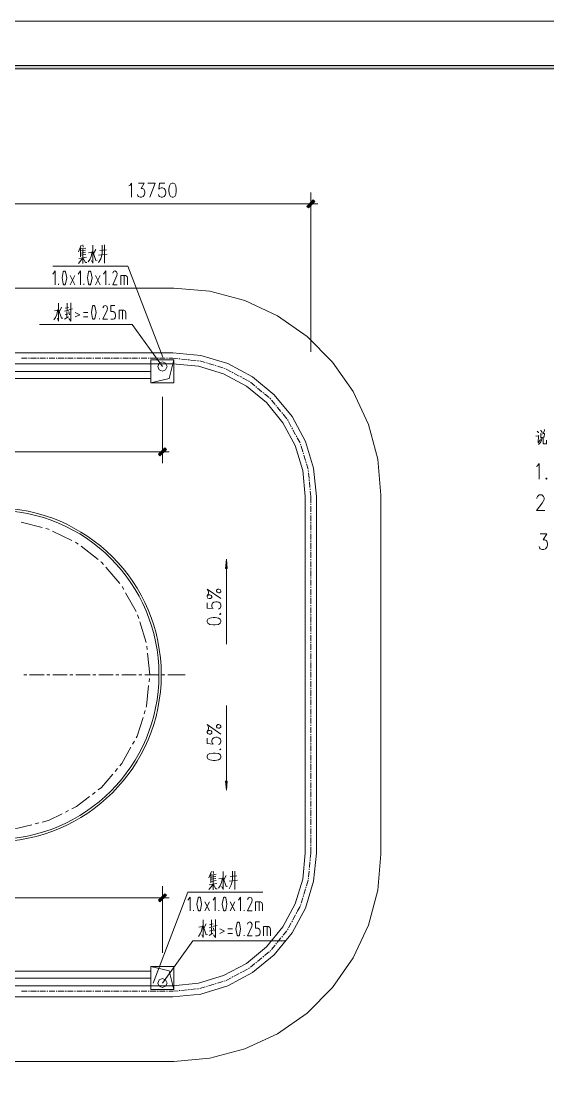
# Model space of a CAD drawing. Header units: millimetres. Extents: x -30643 to 86172, y -19411 to 63186.
# Drawn here: x 37225 to 59732, y 17923 to 63186 of the extents above; entities that cross this region are included whole.
import ezdxf

# ---------------------------------------------------------------- set-up
doc = ezdxf.new("R2010")
doc.units = ezdxf.units.MM

msp = doc.modelspace()

# ---------------------------------------------------------------- hatches: boundary and pattern name
h = msp.add_hatch(color=0)
h.dxf.hatch_style = 2
h.paths.add_polyline_path([(84274, 61288), (84137, 61150), (-25658, 61150), (-25796, 61288)])
h = msp.add_hatch(color=0)
h.dxf.hatch_style = 2
h.paths.add_polyline_path([(49499, 55207), (49430, 55276), (49706, 55552), (49775, 55482)])
h = msp.add_hatch(color=0)
h.dxf.hatch_style = 2
h.paths.add_polyline_path([(43157, 44621), (43088, 44690), (43363, 44965), (43432, 44896)])
h = msp.add_hatch(color=0)
h.dxf.hatch_style = 2
h.paths.add_polyline_path([(45994, 40205), (46034, 39812), (45955, 39812)])
h = msp.add_hatch(color=0)
h.dxf.hatch_style = 2
h.paths.add_polyline_path([(45994, 30332), (45955, 30725), (46034, 30725)])
h = msp.add_hatch(color=0)
h.dxf.hatch_style = 2
h.paths.add_polyline_path([(43157, 25571), (43088, 25641), (43363, 25916), (43432, 25846)])

# ---------------------------------------------------------------- linework, layer by layer
at = {"color": 0, "lineweight": 0}
for points in [[(-30643, -19411), (86172, -19411), (86172, 63186), (-30643, 63186)], [(84274, 61288), (84137, 61150), (-25658, 61150), (-25796, 61288)], [(43674, 56264), (43606, 56236), (43562, 56152), (43539, 56011), (43539, 55927), (43562, 55787), (43606, 55702), (43674, 55674), (43719, 55674), (43786, 55702), (43831, 55787), (43854, 55927), (43854, 56011), (43831, 56152), (43786, 56236), (43719, 56264)], [(49499, 55207), (49430, 55276), (49706, 55552), (49775, 55482)], [(43752, 47732), (43752, 48715), (42769, 48715), (42769, 47732)], [(43064, 48436), (43121, 48575), (43260, 48632), (43399, 48575), (43457, 48436), (43399, 48297), (43260, 48239), (43121, 48297)], [(43157, 44621), (43088, 44690), (43363, 44965), (43432, 44896)], [(45994, 40205), (46034, 39812), (45955, 39812)], [(45567, 38838), (45595, 38793), (45651, 38770), (45707, 38770), (45763, 38815), (45763, 38860), (45735, 38905), (45678, 38927), (45623, 38927), (45567, 38883)], [(45173, 37534), (45201, 37466), (45286, 37421), (45426, 37399), (45510, 37399), (45651, 37421), (45735, 37466), (45763, 37534), (45763, 37579), (45735, 37646), (45651, 37691), (45510, 37714), (45426, 37714), (45286, 37691), (45201, 37646), (45173, 37579)], [(45567, 33048), (45595, 33003), (45651, 32980), (45707, 32980), (45763, 33025), (45763, 33070), (45735, 33115), (45678, 33137), (45623, 33137), (45567, 33092)], [(45173, 31744), (45201, 31676), (45286, 31631), (45426, 31609), (45510, 31609), (45651, 31631), (45735, 31676), (45763, 31744), (45763, 31789), (45735, 31857), (45651, 31902), (45510, 31924), (45426, 31924), (45286, 31902), (45201, 31857), (45173, 31789)], [(45994, 30332), (45955, 30725), (46034, 30725)], [(43157, 25571), (43088, 25641), (43363, 25916), (43432, 25846)], [(43752, 22805), (43752, 21822), (42769, 21822), (42769, 22805)], [(43064, 22101), (43121, 22240), (43260, 22298), (43399, 22240), (43457, 22101), (43399, 21962), (43260, 21904), (43121, 21962)]]:
    msp.add_lwpolyline(points, close=True, dxfattribs=at)
for points in [[(41831, 56152), (41876, 56180), (41943, 56264), (41943, 55674)], [(42235, 56264), (42482, 56264), (42348, 56039), (42415, 56039), (42461, 56011), (42482, 55983), (42505, 55898), (42505, 55843), (42482, 55758), (42438, 55702), (42370, 55674), (42303, 55674), (42235, 55702), (42213, 55730), (42190, 55787)], [(42640, 56264), (42955, 56264), (42730, 55674)], [(43359, 56264), (43135, 56264), (43112, 56011), (43135, 56039), (43202, 56067), (43269, 56067), (43337, 56039), (43382, 55983), (43404, 55898), (43404, 55843), (43382, 55758), (43337, 55702), (43269, 55674), (43202, 55674), (43135, 55702), (43112, 55730), (43090, 55787)], [(49602, 49062), (49602, 55870)], [(36084, 55379), (49601, 55379)], [(49307, 55379), (49898, 55379)], [(39794, 53613), (39677, 53335)], [(39755, 53509), (39755, 53127)], [(39775, 53457), (39983, 53491)], [(39853, 53630), (39879, 53526)], [(39866, 53205), (39866, 53465)], [(40289, 53613), (40289, 52849), (40237, 52970)], [(40412, 53439), (40321, 53257)], [(40686, 53621), (40686, 53292), (40672, 53188), (40634, 53040), (40536, 52875)], [(40582, 53396), (40868, 53422)], [(40790, 53630), (40790, 52849)], [(39670, 52840), (39781, 52970), (39853, 53075)], [(39684, 53049), (40022, 53101)], [(39775, 53188), (39983, 53222)], [(39781, 53370), (39970, 53405)], [(39781, 53283), (39970, 53318)], [(39853, 53179), (39853, 52832)], [(39859, 53075), (39977, 52875), (40029, 52875)], [(40256, 53344), (40211, 53136), (40152, 53006), (40087, 52902)], [(40107, 53292), (40250, 53318)], [(40289, 53344), (40412, 52970), (40471, 52980)], [(40536, 53196), (40894, 53240)], [(41782, 52723), (38578, 52723)], [(38678, 51928), (38678, 52517), (38580, 52386)], [(39120, 52485), (39090, 52514), (39053, 52514), (39022, 52485)], [(39759, 51928), (39759, 52517), (39661, 52386)], [(40202, 52485), (40171, 52514), (40134, 52514), (40103, 52485)], [(40841, 51928), (40841, 52517), (40743, 52386)], [(41234, 52517), (41173, 52491), (41136, 52419)], [(41318, 52317), (41332, 52407), (41298, 52486), (41234, 52517)], [(43275, 48835), (41782, 52723)], [(39022, 52485), (38972, 52222), (39022, 51961)], [(39120, 51961), (39169, 52222), (39120, 52485)], [(39317, 51928), (39514, 52321)], [(39317, 52321), (39514, 51928)], [(40103, 52485), (40054, 52222), (40103, 51961)], [(40202, 51961), (40252, 52222), (40202, 52485)], [(40399, 51928), (40595, 52321)], [(40399, 52321), (40595, 51928)], [(41318, 52317), (41136, 51928), (41333, 51928)], [(41480, 51928), (41480, 52321), (41689, 52321)], [(41627, 51928), (41627, 52321)], [(41775, 52206), (41750, 52287), (41689, 52321)], [(41775, 52206), (41775, 51928)], [(-9936, 51788), (43752, 51788)], [(38825, 51928), (38825, 51961)], [(39022, 51961), (39053, 51931), (39090, 51931), (39120, 51961)], [(39907, 51928), (39907, 51961)], [(40103, 51961), (40134, 51931), (40171, 51931), (40202, 51961)], [(40988, 51928), (40988, 51961)], [(52601, 42938), (52467, 44475), (52068, 45965), (51416, 47363), (50531, 48627), (49440, 49717), (48177, 50602), (46778, 51254), (45289, 51653), (43752, 51788)], [(39268, 50489), (39346, 50377), (39346, 51149)], [(38793, 50871), (38748, 50663), (38689, 50533), (38624, 50429)], [(38644, 50819), (38787, 50845)], [(38826, 51140), (38826, 50377), (38774, 50498)], [(38826, 50871), (38949, 50498), (39008, 50507)], [(38949, 50966), (38858, 50784)], [(39079, 50793), (39255, 50836)], [(39249, 50958), (39099, 50923)], [(39177, 50524), (39177, 50784)], [(39183, 51140), (39183, 50819)], [(39418, 50897), (39268, 50862)], [(39268, 50784), (39294, 50646)], [(39537, 50551), (39734, 50649), (39537, 50748)], [(40078, 50748), (39882, 50748)], [(40275, 51010), (40225, 50748), (40275, 50485)], [(40373, 51010), (40342, 51039), (40305, 51039), (40275, 51010)], [(40373, 50485), (40423, 50748), (40373, 51010)], [(40815, 51042), (40754, 51016), (40717, 50945)], [(40899, 50843), (40717, 50453), (40914, 50453)], [(40899, 50843), (40912, 50932), (40879, 51011), (40815, 51042)], [(41159, 50781), (41061, 50781), (41061, 51042), (41233, 51042)], [(41258, 50649), (41229, 50742), (41159, 50781)], [(41406, 50453), (41406, 50846), (41614, 50846)], [(41553, 50453), (41553, 50846)], [(41701, 50731), (41675, 50812), (41614, 50846)], [(41701, 50731), (41701, 50453)], [(39079, 50463), (39242, 50559)], [(39236, 50689), (39099, 50654)], [(39882, 50551), (40078, 50551)], [(40275, 50485), (40305, 50456), (40342, 50456), (40373, 50485)], [(40570, 50453), (40570, 50485)], [(41061, 50453), (41159, 50453)], [(41159, 50453), (41209, 50470), (41245, 50518), (41258, 50584)], [(41258, 50584), (41258, 50649)], [(41964, 50235), (38006, 50235)], [(43260, 48436), (41964, 50235)], [(43703, 49024), (-9887, 49024)], [(49839, 42889), (49720, 44086), (49371, 45237), (48804, 46297), (48041, 47228), (47111, 47991), (46051, 48558), (44899, 48907), (43703, 49024)], [(43703, 48553), (-9887, 48553)], [(37483, 48788), (37238, 48788)], [(37582, 48788), (37533, 48788)], [(37877, 48788), (37630, 48788)], [(37975, 48788), (37926, 48788)], [(38270, 48788), (38024, 48788)], [(38369, 48788), (38319, 48788)], [(38663, 48788), (38417, 48788)], [(38761, 48788), (38713, 48788)], [(39057, 48788), (38811, 48788)], [(39155, 48788), (39106, 48788)], [(39450, 48788), (39204, 48788)], [(39548, 48788), (39499, 48788)], [(39844, 48788), (39597, 48788)], [(39941, 48788), (39892, 48788)], [(40236, 48788), (39991, 48788)], [(40335, 48788), (40285, 48788)], [(40630, 48788), (40384, 48788)], [(40728, 48788), (40679, 48788)], [(41023, 48788), (40777, 48788)], [(41121, 48788), (41072, 48788)], [(41416, 48788), (41171, 48788)], [(41515, 48788), (41466, 48788)], [(41810, 48788), (41564, 48788)], [(41908, 48788), (41859, 48788)], [(42203, 48788), (41957, 48788)], [(42301, 48788), (42252, 48788)], [(42596, 48788), (42351, 48788)], [(42695, 48788), (42646, 48788)], [(42990, 48788), (42744, 48788)], [(43088, 48788), (43039, 48788)], [(43383, 48788), (43137, 48788)], [(43482, 48788), (43432, 48788)], [(43703, 48788), (43531, 48788)], [(43553, 47916), (43752, 48715)], [(43928, 48767), (43703, 48788)], [(49366, 42889), (49257, 43994), (48935, 45056), (48412, 46036), (47708, 46893), (46849, 47598), (45870, 48121), (44807, 48444), (43703, 48553)], [(44026, 48757), (43976, 48762)], [(44319, 48728), (44074, 48752)], [(44417, 48718), (44368, 48723)], [(44710, 48689), (44466, 48713)], [(44808, 48679), (44759, 48684)], [(45092, 48603), (44857, 48675)], [(45187, 48575), (45139, 48589)], [(45469, 48489), (45234, 48560)], [(45563, 48460), (45516, 48475)], [(45845, 48375), (45609, 48446)], [(-9838, 48223), (42769, 48223)], [(45939, 48346), (45892, 48360)], [(46201, 48211), (45984, 48327)], [(46288, 48164), (46244, 48188)], [(46547, 48026), (46331, 48141)], [(46635, 47979), (46591, 48002)], [(-9838, 47928), (42769, 47928)], [(42769, 47732), (43553, 47916)], [(46894, 47840), (46678, 47956)], [(46981, 47793), (46938, 47817)], [(47210, 47606), (47019, 47763)], [(47286, 47544), (47248, 47575)], [(43260, 47142), (43260, 44301)], [(47514, 47357), (47324, 47513)], [(47590, 47295), (47552, 47326)], [(47818, 47107), (47628, 47264)], [(47890, 47041), (47875, 47060), (47856, 47076)], [(48077, 46813), (47921, 47003)], [(48139, 46737), (48108, 46775)], [(48326, 46509), (48171, 46699)], [(48389, 46433), (48358, 46471)], [(48576, 46205), (48420, 46395)], [(48630, 46124), (48608, 46167)], [(48770, 45864), (48654, 46081)], [(48816, 45777), (48793, 45820)], [(48955, 45517), (48839, 45734)], [(59585, 45749), (59589, 45717), (59534, 45554)], [(49001, 45431), (48979, 45474)], [(49141, 45170), (49024, 45387)], [(59214, 45459), (59231, 45454), (59345, 45480), (59328, 45490), (59323, 45174), (59319, 45174), (59416, 45322)], [(59273, 45675), (59328, 45622), (59340, 45596), (59323, 45628)], [(59479, 45396), (59475, 45348), (59462, 45286), (59433, 45217), (59407, 45180), (59369, 45133), (59336, 45101)], [(59424, 45575), (59433, 45543), (59437, 45375), (59428, 45407), (59593, 45428), (59580, 45428), (59593, 45575), (59601, 45570), (59437, 45543)], [(59428, 45712), (59437, 45701), (59479, 45638), (59483, 45596)], [(59534, 45401), (59538, 45364), (59534, 45206), (59538, 45165), (59551, 45143), (59568, 45138), (59681, 45138), (59673, 45286)], [(49174, 45078), (49160, 45125)], [(49259, 44796), (49188, 45032)], [(43258, 44793), (-9835, 44793)], [(42965, 44793), (43555, 44793)], [(49288, 44702), (49274, 44749)], [(49374, 44419), (49302, 44655)], [(49402, 44326), (49388, 44372)], [(49488, 44043), (49416, 44279)], [(49498, 43946), (49494, 43994)], [(59241, 44158), (59293, 44191), (59369, 44286), (59369, 43617)], [(49528, 43652), (49503, 43897)], [(49537, 43554), (49532, 43603)], [(49566, 43260), (49542, 43505)], [(59675, 43681), (59649, 43649), (59675, 43617), (59700, 43649)], [(49575, 43163), (49570, 43212)], [(49602, 42889), (49580, 43114)], [(49366, 27648), (49366, 42889)], [(49602, 42619), (49602, 42889)], [(49602, 42520), (49602, 42569)], [(49839, 27648), (49839, 42889)], [(52601, 27599), (52601, 42938)], [(59266, 42790), (59266, 42821), (59293, 42885), (59318, 42917), (59369, 42949), (59471, 42949), (59521, 42917), (59547, 42885), (59573, 42821), (59573, 42757), (59547, 42694), (59496, 42598), (59241, 42280), (59598, 42280)], [(49602, 42225), (49602, 42471)], [(49602, 42127), (49602, 42176)], [(38127, 41560), (37231, 41792)], [(49602, 41832), (49602, 42078)], [(49602, 41733), (49602, 41783)], [(49602, 41439), (49602, 41684)], [(38423, 41475), (38387, 41492), (38276, 41521)], [(39392, 40999), (38561, 41407)], [(49602, 41340), (49602, 41389)], [(49602, 41045), (49602, 41291)], [(59407, 41288), (59687, 41288), (59535, 41033), (59611, 41033), (59662, 41002), (59687, 40970), (59713, 40874), (59713, 40810), (59687, 40715), (59637, 40651), (59560, 40619), (59483, 40619), (59407, 40651), (59382, 40683), (59356, 40747)], [(39660, 40849), (39593, 40901), (39530, 40932)], [(40513, 40189), (39782, 40755)], [(49602, 40947), (49602, 40996)], [(49602, 40652), (49602, 40897)], [(49602, 40553), (49602, 40603)], [(49602, 40259), (49602, 40504)], [(40739, 39981), (40655, 40079), (40635, 40094)], [(41442, 39162), (40840, 39864)], [(45994, 40205), (45994, 36580)], [(49602, 40160), (49602, 40209)], [(49602, 39865), (49602, 40111)], [(49602, 39767), (49602, 39816)], [(49602, 39472), (49602, 39717)], [(49602, 39373), (49602, 39423)], [(41614, 38907), (41539, 39043)], [(45763, 38523), (45173, 38927)], [(45173, 38635), (45229, 38680), (45286, 38680), (45341, 38658), (45370, 38613), (45370, 38568), (45313, 38523), (45258, 38523), (45201, 38545), (45173, 38590), (45173, 38635), (45201, 38680), (45229, 38748), (45229, 38815), (45201, 38883), (45173, 38927)], [(49602, 39078), (49602, 39325)], [(49602, 38980), (49602, 39029)], [(49602, 38685), (49602, 38931)], [(42138, 37964), (41689, 38773)], [(49602, 38587), (49602, 38636)], [(49602, 38292), (49602, 38538)], [(45173, 38343), (45173, 38119), (45426, 38096), (45398, 38119), (45370, 38185), (45370, 38253), (45398, 38321), (45454, 38366), (45538, 38388), (45595, 38388), (45678, 38366), (45735, 38321), (45763, 38253), (45763, 38185), (45735, 38119), (45707, 38096), (45651, 38074)], [(49602, 38194), (49602, 38242)], [(49602, 37898), (49602, 38145)], [(42247, 37677), (42201, 37824)], [(45707, 37871), (45735, 37848), (45763, 37871), (45735, 37893)], [(49602, 37801), (49602, 37850)], [(49602, 37505), (49602, 37751)], [(42570, 36647), (42293, 37530)], [(49602, 37407), (49602, 37456)], [(49602, 37112), (49602, 37358)], [(49602, 37014), (49602, 37063)], [(49602, 36719), (49602, 36965)], [(49602, 36620), (49602, 36670)], [(42610, 36342), (42594, 36495)], [(49602, 36326), (49602, 36571)], [(49602, 36227), (49602, 36276)], [(42719, 35268), (42626, 36188)], [(49602, 35932), (49602, 36178)], [(49602, 35834), (49602, 35883)], [(49602, 35539), (49602, 35785)], [(49602, 35440), (49602, 35490)], [(49602, 35146), (49602, 35391)], [(37341, 35268), (37464, 35268)], [(37587, 35268), (38202, 35268)], [(38324, 35268), (38447, 35268)], [(38571, 35268), (39185, 35268)], [(39308, 35268), (39431, 35268)], [(39554, 35268), (40169, 35268)], [(40291, 35268), (40414, 35268)], [(40537, 35268), (41152, 35268)], [(41275, 35268), (41397, 35268)], [(41520, 35268), (42135, 35268)], [(42258, 35268), (42381, 35268)], [(42503, 35268), (43118, 35268)], [(42688, 34961), (42704, 35115)], [(43241, 35268), (43364, 35268)], [(43487, 35268), (44228, 35268)], [(49602, 35047), (49602, 35096)], [(49602, 34752), (49602, 34998)], [(42570, 33890), (42584, 33932), (42672, 34808)], [(49602, 34654), (49602, 34703)], [(49602, 34359), (49602, 34604)], [(45994, 30332), (45994, 33956)], [(49602, 34260), (49602, 34310)], [(49602, 33966), (49602, 34211)], [(42478, 33595), (42524, 33742)], [(49602, 33867), (49602, 33916)], [(49602, 33572), (49602, 33818)], [(49602, 33474), (49602, 33523)], [(42138, 32573), (42181, 32651), (42432, 33448)], [(45763, 32733), (45173, 33137)], [(45173, 32845), (45229, 32890), (45286, 32890), (45341, 32868), (45370, 32823), (45370, 32778), (45313, 32733), (45258, 32733), (45201, 32755), (45173, 32800), (45173, 32845), (45201, 32890), (45229, 32958), (45229, 33025), (45201, 33092), (45173, 33137)], [(49602, 33179), (49602, 33424)], [(49602, 33080), (49602, 33130)], [(45173, 32553), (45173, 32329), (45426, 32306), (45398, 32329), (45370, 32396), (45370, 32463), (45398, 32531), (45454, 32576), (45538, 32598), (45595, 32598), (45678, 32576), (45735, 32531), (45763, 32463), (45763, 32396), (45735, 32329), (45707, 32306), (45651, 32284)], [(49602, 32785), (49602, 33031)], [(49602, 32687), (49602, 32736)], [(49602, 32392), (49602, 32638)], [(41442, 31375), (41530, 31477), (41914, 32168)], [(41988, 32303), (42063, 32438)], [(49602, 32294), (49602, 32343)], [(49602, 31999), (49602, 32245)], [(45707, 32081), (45735, 32059), (45763, 32081), (45735, 32104)], [(49602, 31900), (49602, 31949)], [(49602, 31605), (49602, 31852)], [(41241, 31141), (41342, 31258)], [(49602, 31508), (49602, 31556)], [(49602, 31212), (49602, 31458)], [(40513, 30348), (40655, 30458), (41141, 31024)], [(49602, 31114), (49602, 31163)], [(49602, 30819), (49602, 31065)], [(49602, 30721), (49602, 30770)], [(49602, 30425), (49602, 30672)], [(49602, 30327), (49602, 30377)], [(39392, 29537), (39593, 29636), (40148, 30065)], [(40269, 30159), (40392, 30254)], [(49602, 30033), (49602, 30278)], [(49602, 29934), (49602, 29983)], [(49602, 29639), (49602, 29885)], [(39115, 29401), (39254, 29469)], [(49602, 29541), (49602, 29590)], [(49602, 29246), (49602, 29492)], [(38127, 28977), (38387, 29044), (38977, 29333)], [(49602, 29147), (49602, 29197)], [(49602, 28853), (49602, 29098)], [(36774, 28691), (37087, 28708), (37680, 28861)], [(37829, 28900), (37978, 28938)], [(49602, 28754), (49602, 28803)], [(49602, 28459), (49602, 28705)], [(49602, 28361), (49602, 28410)], [(49602, 28066), (49602, 28311)], [(43703, 21512), (44899, 21630), (46051, 21979), (47111, 22546), (48041, 23309), (48804, 24239), (49371, 25300), (49720, 26451), (49839, 27648)], [(43703, 21984), (44807, 22093), (45870, 22415), (46849, 22939), (47708, 23643), (48412, 24501), (48935, 25481), (49257, 26543), (49366, 27648)], [(49580, 27423), (49602, 27648)], [(49602, 27967), (49602, 28017)], [(49602, 27648), (49602, 27918)], [(43752, 18749), (45289, 18884), (46778, 19283), (48177, 19935), (49440, 20819), (50531, 21910), (51416, 23174), (52068, 24572), (52467, 26062), (52601, 27599)], [(49542, 27031), (49566, 27276)], [(49570, 27325), (49575, 27374)], [(45365, 26865), (45248, 26587)], [(45326, 26761), (45326, 26378)], [(45346, 26708), (45554, 26743)], [(45424, 26882), (45450, 26777)], [(45436, 26457), (45436, 26717)], [(45859, 26865), (45859, 26101), (45807, 26222)], [(46257, 26873), (46257, 26544), (46244, 26440), (46205, 26292), (46107, 26127)], [(46360, 26882), (46360, 26101)], [(49503, 26640), (49528, 26884)], [(49532, 26934), (49537, 26983)], [(45241, 26092), (45352, 26222), (45424, 26326)], [(45254, 26300), (45593, 26352)], [(45346, 26440), (45554, 26474)], [(45352, 26622), (45541, 26656)], [(45352, 26535), (45541, 26570)], [(45424, 26431), (45424, 26084)], [(45430, 26326), (45548, 26127), (45600, 26127)], [(45827, 26596), (45781, 26388), (45723, 26257), (45658, 26153)], [(45678, 26544), (45821, 26570)], [(45859, 26596), (45983, 26222), (46042, 26231)], [(45983, 26691), (45892, 26509)], [(46107, 26448), (46464, 26492)], [(46153, 26648), (46438, 26673)], [(49416, 26258), (49488, 26493)], [(49494, 26542), (49498, 26591)], [(42861, 22087), (44353, 25975)], [(43260, 23395), (43260, 26236)], [(44353, 25975), (47557, 25975)], [(49274, 25788), (49288, 25834)], [(49302, 25882), (49374, 26117)], [(49388, 26164), (49402, 26211)], [(43258, 25744), (-9835, 25744)], [(42965, 25744), (43555, 25744)], [(44441, 25179), (44441, 25769), (44342, 25638)], [(44785, 25737), (44736, 25474), (44785, 25212)], [(44883, 25737), (44853, 25766), (44815, 25766), (44785, 25737)], [(44883, 25212), (44933, 25474), (44883, 25737)], [(45080, 25179), (45277, 25573)], [(45080, 25573), (45277, 25179)], [(45522, 25179), (45522, 25769), (45424, 25638)], [(45866, 25737), (45817, 25474), (45866, 25212)], [(45965, 25737), (45935, 25766), (45897, 25766), (45866, 25737)], [(45965, 25212), (46014, 25474), (45965, 25737)], [(46161, 25179), (46358, 25573)], [(46161, 25573), (46358, 25179)], [(46604, 25179), (46604, 25769), (46506, 25638)], [(46997, 25769), (46936, 25742), (46899, 25671)], [(47081, 25569), (46899, 25179), (47096, 25179)], [(47081, 25569), (47094, 25659), (47061, 25738), (46997, 25769)], [(47243, 25179), (47243, 25573), (47452, 25573)], [(47390, 25179), (47390, 25573)], [(47538, 25458), (47513, 25539), (47452, 25573)], [(47538, 25458), (47538, 25179)], [(49024, 25150), (49141, 25367)], [(49160, 25412), (49174, 25459)], [(49188, 25505), (49259, 25741)], [(44588, 25179), (44588, 25212)], [(44785, 25212), (44815, 25183), (44853, 25183), (44883, 25212)], [(45670, 25179), (45670, 25212)], [(45866, 25212), (45897, 25183), (45935, 25183), (45965, 25212)], [(46752, 25179), (46752, 25212)], [(48839, 24803), (48955, 25020)], [(48979, 25063), (49001, 25106)], [(44971, 24536), (44926, 24328), (44867, 24198), (44802, 24094)], [(44821, 24484), (44965, 24510)], [(45004, 24806), (45004, 24042), (44952, 24163)], [(45004, 24536), (45127, 24163), (45186, 24172)], [(45127, 24632), (45037, 24450)], [(45258, 24458), (45434, 24502)], [(45427, 24623), (45277, 24588)], [(45355, 24189), (45355, 24450)], [(45362, 24806), (45362, 24484)], [(45446, 24155), (45524, 24042), (45524, 24814)], [(45596, 24562), (45446, 24528)], [(45446, 24450), (45472, 24311)], [(46452, 24676), (46403, 24413), (46452, 24151)], [(46551, 24676), (46521, 24704), (46483, 24704), (46452, 24676)], [(46551, 24151), (46601, 24413), (46551, 24676)], [(46994, 24708), (46932, 24681), (46895, 24609)], [(47077, 24508), (46895, 24118), (47092, 24118)], [(47077, 24508), (47091, 24597), (47058, 24677), (46994, 24708)], [(47338, 24445), (47239, 24445), (47239, 24708), (47412, 24708)], [(47436, 24315), (47407, 24407), (47338, 24445)], [(47583, 24118), (47583, 24512), (47792, 24512)], [(47731, 24118), (47731, 24512)], [(47879, 24397), (47854, 24478), (47792, 24512)], [(48654, 24456), (48770, 24673)], [(48793, 24716), (48816, 24759)], [(45258, 24129), (45420, 24224)], [(45414, 24354), (45277, 24319)], [(45715, 24216), (45912, 24315), (45715, 24413)], [(46256, 24413), (46059, 24413)], [(46059, 24216), (46256, 24216)], [(46452, 24151), (46483, 24122), (46521, 24122), (46551, 24151)], [(46748, 24118), (46748, 24151)], [(47239, 24118), (47338, 24118)], [(47338, 24118), (47387, 24136), (47423, 24184), (47436, 24249)], [(47436, 24249), (47436, 24315)], [(47879, 24397), (47879, 24118)], [(48171, 23837), (48326, 24027)], [(48358, 24065), (48389, 24103)], [(48420, 24141), (48576, 24331)], [(48607, 24369), (48630, 24412)], [(43260, 22101), (44557, 23901)], [(44557, 23901), (48514, 23901)], [(47921, 23533), (48077, 23723)], [(48108, 23761), (48139, 23799)], [(47324, 23024), (47514, 23180)], [(47552, 23211), (47590, 23242)], [(47628, 23273), (47818, 23429)], [(47856, 23460), (47875, 23476), (47890, 23495)], [(42769, 22805), (43553, 22621)], [(46678, 22581), (46894, 22697)], [(46938, 22720), (46980, 22743)], [(47019, 22774), (47210, 22930)], [(47248, 22961), (47286, 22992)], [(-9936, 22608), (42769, 22608)], [(-9936, 22313), (42769, 22313)], [(43553, 22621), (43752, 21822)], [(45892, 22177), (45939, 22191)], [(45984, 22210), (46201, 22326)], [(46244, 22349), (46288, 22372)], [(46331, 22396), (46547, 22511)], [(46591, 22534), (46635, 22557)], [(43703, 21984), (-9887, 21984)], [(37483, 21748), (37238, 21748)], [(37582, 21748), (37533, 21748)], [(37877, 21748), (37630, 21748)], [(37975, 21748), (37926, 21748)], [(38270, 21748), (38024, 21748)], [(38369, 21748), (38319, 21748)], [(38663, 21748), (38417, 21748)], [(38761, 21748), (38713, 21748)], [(39057, 21748), (38811, 21748)], [(39155, 21748), (39106, 21748)], [(39450, 21748), (39204, 21748)], [(39548, 21748), (39499, 21748)], [(39844, 21748), (39597, 21748)], [(39941, 21748), (39892, 21748)], [(40236, 21748), (39991, 21748)], [(40335, 21748), (40285, 21748)], [(40630, 21748), (40384, 21748)], [(40728, 21748), (40679, 21748)], [(41023, 21748), (40777, 21748)], [(41121, 21748), (41072, 21748)], [(41416, 21748), (41171, 21748)], [(41515, 21748), (41466, 21748)], [(41810, 21748), (41564, 21748)], [(41908, 21748), (41859, 21748)], [(42203, 21748), (41957, 21748)], [(42301, 21748), (42252, 21748)], [(42596, 21748), (42351, 21748)], [(42695, 21748), (42646, 21748)], [(42990, 21748), (42744, 21748)], [(43088, 21748), (43039, 21748)], [(43383, 21748), (43137, 21748)], [(43482, 21748), (43432, 21748)], [(43703, 21748), (43531, 21748)], [(43703, 21748), (43928, 21770)], [(43976, 21775), (44026, 21780)], [(44074, 21785), (44319, 21809)], [(44368, 21814), (44417, 21819)], [(44466, 21824), (44710, 21847)], [(44759, 21852), (44808, 21857)], [(44857, 21862), (45092, 21934)], [(45139, 21948), (45187, 21962)], [(45234, 21977), (45469, 22048)], [(45516, 22062), (45563, 22077)], [(45609, 22091), (45845, 22162)], [(43703, 21512), (-9887, 21512)], [(-9936, 18749), (43752, 18749)]]:
    msp.add_lwpolyline(points, dxfattribs=at)
for radius in [7129, 7031]:
    msp.add_circle((36082, 35268), radius, dxfattribs=at)

doc.saveas('drawing.dxf')
